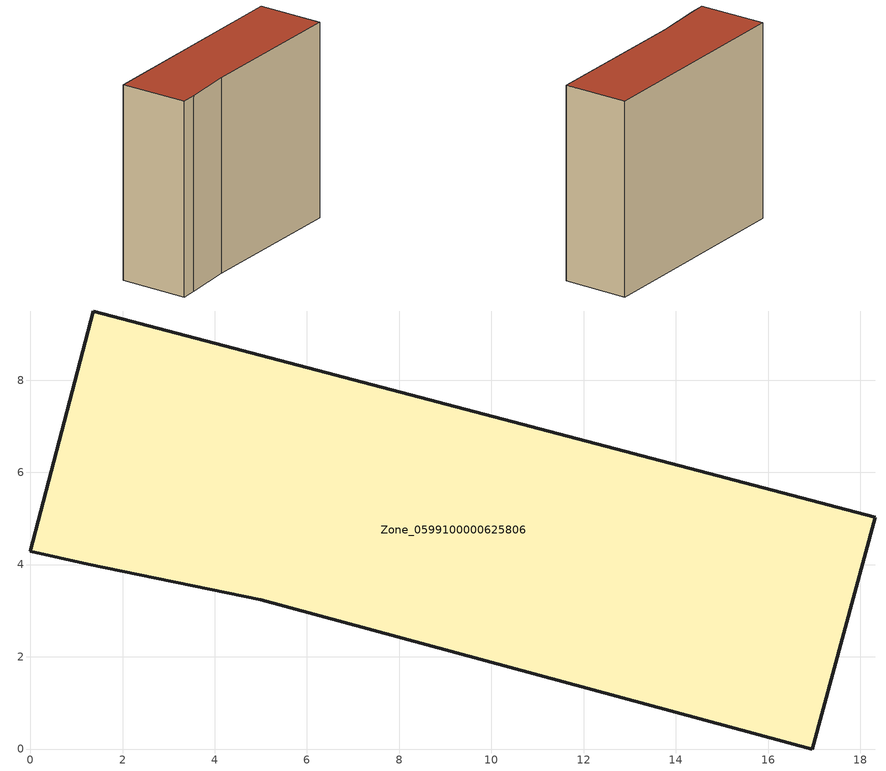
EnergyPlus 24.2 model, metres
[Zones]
Zone_0599100000625806
 floor ground (C_G): 0,4.29 1.36,9.5 18.32,5.03 16.96,0 4.99,3.24 1.26,4.01 z0
 wall outside (C_F): 4.99,3.24 16.96,0 18.32,5.03 1.36,9.5 0,4.29 1.26,4.01 4.99,3.24 z0:15.47
 roof outside (C_R): 1.36,9.5 0,4.29 1.26,4.01 4.99,3.24 16.96,0 18.32,5.03 z15.47
[BUILDING]
Pand.0599100000625806: North Axis=0; Terrain=City; Loads Convergence Tolerance Value=0.04; Temperature Convergence Tolerance Value=0.4; Solar Distribution=FullExterior; Maximum Number of Warmup Days=25; Minimum Number of Warmup Days=1
[Site:Location]
Rotterdam.The.Hague.AP_ZH_NLD Design_Conditions: Latitude=51.96; Longitude=4.45; Time Zone=1; Elevation=-4.5
[SITE:GROUNDTEMPERATURE:BUILDINGSURFACE]
18, 18, 18, 18, 18, 18, 18, 18, 18, 18, 18, 18
[MATERIAL] Thermal Absorptance=0.9; Solar Absorptance=0.7; Visible Absorptance=0.7
Name | Roughness | Thickness | Conductivity | Density | Specific Heat
G.TI.1946 | MediumSmooth | 0.15 | 1 | 540 | 1210
F.TI.1946 | Rough | 0.3 | 0.857143 | 1920 | 840
R.TI.1946 | MediumRough | 0.2 | 0.1 | 1500 | 1000
[CONSTRUCTION]
C_G: G.TI.1946
C_F: F.TI.1946
C_R: R.TI.1946
[ZONE]
Zone_0599100000625806: Type=1; Multiplier=1; Ceiling Height=Autocalculate; Volume=Autocalculate; Floor Area=autocalculate; Part of Total Floor Area=Yes
[ZONEINFILTRATION:DESIGNFLOWRATE]
Infil_Zone_0599100000625806: Zone or ZoneList or Space or SpaceList=Zone_0599100000625806; Schedule=AlwaysOn; Design Flow Rate Calculation Method=Flow/Area; Flow Rate per Floor Area=0.003; Constant Term Coefficient=1; Temperature Term Coefficient=0; Velocity Term Coefficient=0; Velocity Squared Term Coefficient=0
[HVACTEMPLATE:ZONE:IDEALLOADSAIRSYSTEM]
Zone_0599100000625806: Maximum Heating Supply Air Temperature=50; Minimum Cooling Supply Air Temperature=13; Maximum Heating Supply Air Humidity Ratio=0.0156; Minimum Cooling Supply Air Humidity Ratio=0.0077; Heating Limit=NoLimit; Cooling Limit=NoLimit; Dehumidification Control Type=ConstantSensibleHeatRatio; Cooling Sensible Heat Ratio=0.7; Dehumidification Setpoint=60; Humidification Control Type=None; Humidification Setpoint=30; Outdoor Air Method=None; Outdoor Air Flow Rate per Person=0.00944; Outdoor Air Flow Rate per Zone Floor Area=0; Outdoor Air Flow Rate per Zone=0; Demand Controlled Ventilation Type=None; Outdoor Air Economizer Type=NoEconomizer; Heat Recovery Type=None; Sensible Heat Recovery Effectiveness=0.7; Latent Heat Recovery Effectiveness=0.65
[ZONECONTROL:THERMOSTAT]
ThermostatControl_Zone_0599100000625806: Zone or ZoneList=Zone_0599100000625806; Control Type Schedule=DualSetpointControlType; Control 1=Thermostat_Zone_0599100000625806; Temperature Difference Between Cutout And Setpoint=0
[THERMOSTATSETPOINT:DUALSETPOINT]
Thermostat_Zone_0599100000625806: Heating Setpoint Temperature Schedule=HeatingSetpoint_Zone_0599100000625806; Cooling Setpoint Temperature Schedule=CoolingSetpoint_Zone_0599100000625806
[SCHEDULE:COMPACT]
HeatingSetpoint_Zone_0599100000625806: Through: 12/31, For: AllDays, Until: 24:00, 21
CoolingSetpoint_Zone_0599100000625806: Through: 12/31, For: AllDays, Until: 24:00, 24
DualSetpointControlType: Through: 12/31, For: AllDays, Until: 24:00, 4
AlwaysOn: Through: 12/31, For: AllDays, Until: 24:00, 1
